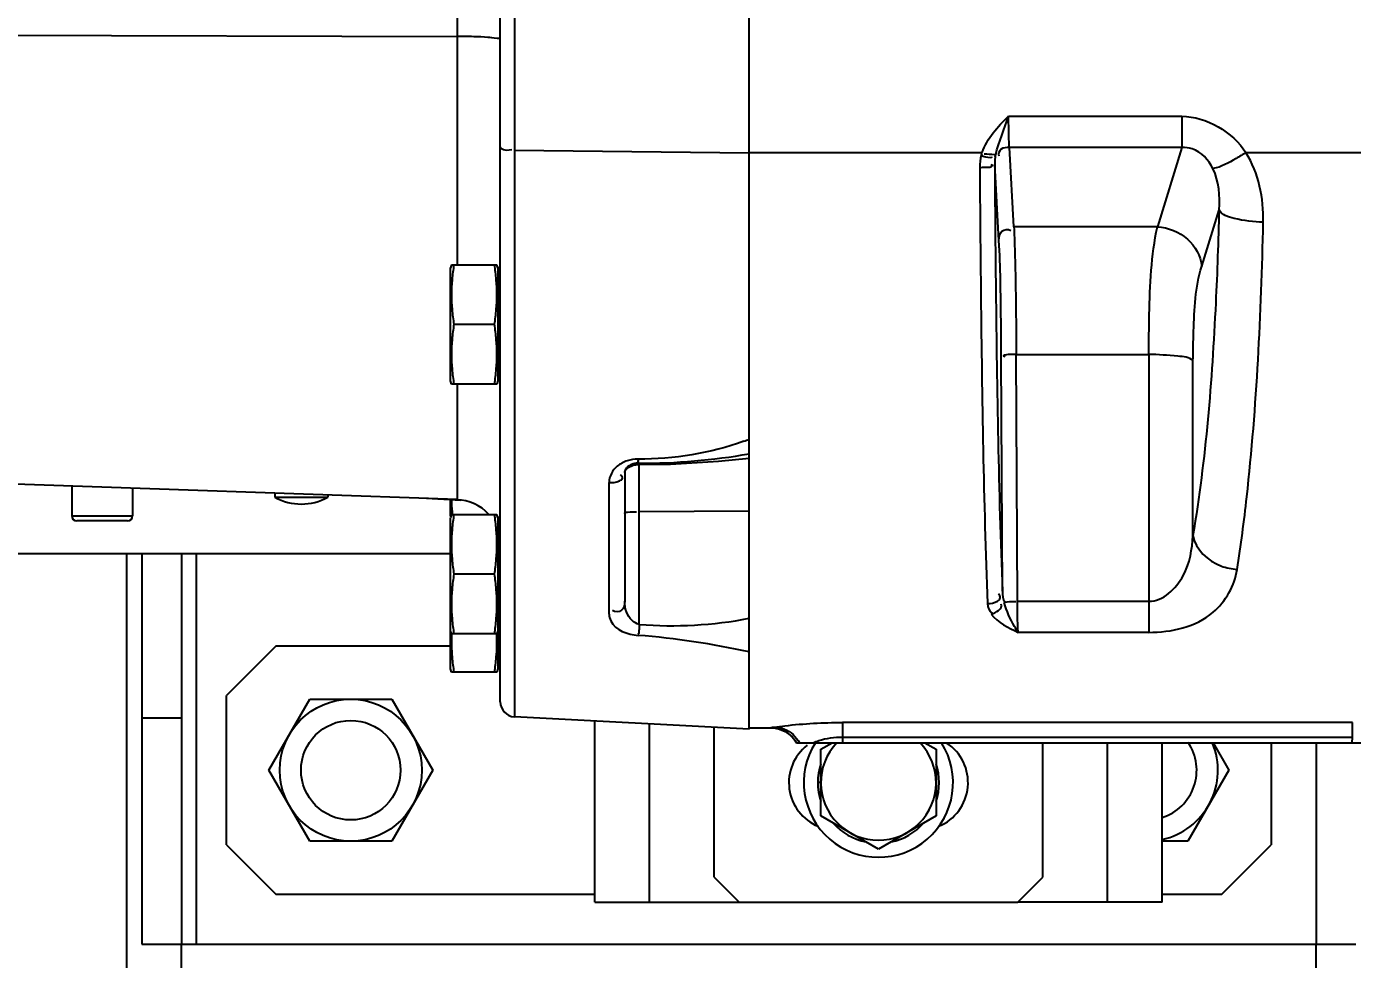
# Model space of a CAD drawing. Header units: millimetres. Extents: x 0 to 10500, y 0 to 7425.
# Drawn here: x 2603.5 to 2870, y 1829.2 to 2016.7 of the extents above; entities that cross this region are included whole.
import ezdxf

# ---------------------------------------------------------------- set-up
doc = ezdxf.new("R2010")
doc.units = ezdxf.units.MM
doc.header["$LTSCALE"] = 577.5
doc.layers.get('0').update_dxf_attribs({"linetype": 'CONTINUOUS'})
doc.layers.add('02___PRT_ALL_AXES', color=7, linetype='CONTINUOUS')
doc.layers.add('AXES', color=7, linetype='CONTINUOUS')
doc.styles.add('TEXTSTYLE_2', font='txt', dxfattribs={"width": 0.8})
doc.dimstyles.new('DIMSTYLE_1', dxfattribs={"dimtxt": 75, "dimasz": 3.5, "dimexe": 1.5, "dimexo": 1.5, "dimgap": 18.75, "dimtad": 1, "dimdec": 1, "dimtxsty": 'TEXTSTYLE_2', "dimblk": '_FILLED', "dimblk1": '_FILLED', "dimblk2": '_FILLED', "dimcen": 0.09, "dimadec": 1, "dimazin": 2, "dimtp": 0.1, "dimtm": 0.1, "dimtfac": 1, "dimtdec": 1, "dimtofl": 0, "dimtmove": 0, "dimatfit": 3, "dimldrblk": '_FILLED', "dimfxl": 1, "dimtolj": 1, "dimarcsym": 0})

# ---------------------------------------------------------------- blocks, each defined once
blk = doc.blocks.new('_FILLED')
at = {"color": 0, "linetype": 'ByBlock'}
blk.add_solid([(0, 0), (-1, 0.214), (-1, -0.214)], dxfattribs=at)
blk = doc.blocks.new('*D7')
at = {"color": 2, "linetype": 'Continuous', "transparency": 16777216}
for p, q in [((766.71, 2608.73), (681.85, 2608.73)), ((683.35, 2608.73), (683.35, 2129.73)), ((976.56, 2608.73), (818.98, 2608.73)), ((683.35, 1650.73), (683.35, 2129.73)), ((2711.14, 1650.73), (681.85, 1650.73))]:
    blk.add_line(p, q, dxfattribs=at)
at = {"color": 2, "linetype": 'Continuous', "transparency": 16777216, "xscale": 3.5, "yscale": 3.5, "zscale": 3.5}
for p, rotation in [((683.35, 2608.73), 90), ((683.35, 1650.73), 270)]:
    blk.add_blockref('_FILLED', p, dxfattribs=dict(at, rotation=rotation))
at = {"color": 2, "linetype": 'Continuous', "transparency": 16777216, "insert": (589.6, 2129.73), "char_height": 75, "width": 180, "attachment_point": 2, "rotation": 90, "line_spacing_factor": 0.9, "style": 'TEXTSTYLE_2'}
blk.add_mtext('958', dxfattribs=at)
blk = doc.blocks.new('*D8')
at = {"color": 2, "linetype": 'Continuous', "transparency": 16777216}
for p, q in [((2711.14, 2533.73), (889.89, 2533.73)), ((891.39, 2533.73), (891.39, 2129.73)), ((891.39, 1725.73), (891.39, 2129.73)), ((2711.14, 1725.73), (889.89, 1725.73))]:
    blk.add_line(p, q, dxfattribs=at)
at = {"color": 2, "linetype": 'Continuous', "transparency": 16777216, "xscale": 3.5, "yscale": 3.5, "zscale": 3.5}
for p, rotation in [((891.39, 2533.73), 90), ((891.39, 1725.73), 270)]:
    blk.add_blockref('_FILLED', p, dxfattribs=dict(at, rotation=rotation))
at = {"color": 2, "linetype": 'Continuous', "transparency": 16777216, "insert": (797.64, 2129.73), "char_height": 75, "width": 180, "attachment_point": 2, "rotation": 90, "line_spacing_factor": 0.9, "style": 'TEXTSTYLE_2'}
blk.add_mtext('808', dxfattribs=at)

msp = doc.modelspace()

# ---------------------------------------------------------------- linework, layer by layer
at = {"color": 6, "linetype": 'Continuous'}
for p, q in [((2748.69, 1875.49), (2748.69, 2347.96)), ((2698.69, 1880.97), (2698.69, 2047.22)), ((2701.54, 2044.16), (2701.54, 1877.96)), ((2690.01, 2018.83), (2690.01, 1968.83)), ((2519.69, 2015.14), (2690.01, 2014.73)), ((2800.84, 1998.66), (2835.65, 1998.66)), ((2835.65, 1998.66), (2835.65, 1992.37)), ((2701.54, 1991.84), (2748.69, 1991.32)), ((2748.69, 1991.37), (2795.52, 1991.37)), ((2795.45, 1991.16), (2795.36, 1990.84)), ((2795.36, 1990.84), (2795.36, 1990.82)), ((2795.46, 1991.19), (2795.45, 1991.16)), ((2798.16, 1990.47), (2798.19, 1990.63)), ((2798.19, 1990.63), (2798.22, 1990.79)), ((2798.22, 1990.79), (2798.26, 1990.95)), ((2801.91, 1976.45), (2801.01, 1992.37)), ((2835.65, 1992.37), (2801.01, 1992.37)), ((2835.65, 1992.37), (2830.76, 1976.45)), ((2848.55, 1991.37), (2873.93, 1991.37)), ((2798.09, 1990.01), (2798.05, 1989.55)), ((2798.05, 1989.55), (2798.05, 1989.07)), ((2798.91, 1973.73), (2798.05, 1989.07)), ((2798.16, 1990.47), (2798.09, 1990.01)), ((2839.65, 1968.54), (2843.13, 1979.86)), ((2830.76, 1976.45), (2801.91, 1976.45)), ((2688.87, 1968.83), (2688.69, 1968.19)), ((2688.69, 1945.48), (2688.69, 1968.18)), ((2688.87, 1968.83), (2698.02, 1968.83)), ((2698.19, 1968.19), (2698.02, 1968.83)), ((2698.19, 1968.19), (2698.19, 1945.47)), ((2698.69, 1968.19), (2698.19, 1968.19)), ((2697.52, 1956.83), (2689.36, 1956.83)), ((2802.61, 1901.19), (2802.38, 1950.81)), ((2802.38, 1950.81), (2829.01, 1950.81)), ((2829.01, 1950.81), (2829.01, 1894.93)), ((2799.6, 1903.22), (2799.38, 1950.29)), ((2837.9, 1914.38), (2837.9, 1949.49)), ((2688.87, 1944.83), (2688.69, 1945.47)), ((2698.19, 1945.47), (2698.02, 1944.83)), ((2698.69, 1945.47), (2698.19, 1945.47)), ((2698.02, 1944.83), (2688.87, 1944.83)), ((2690.01, 1944.83), (2690.01, 1921.61)), ((2732.89, 1928.75), (2742.51, 1929.33)), ((2742.51, 1929.33), (2748.69, 1929.97)), ((2690.01, 1921.61), (2519.69, 1927.55)), ((2723.69, 1927.06), (2723.7, 1927.14)), ((2723.69, 1927.06), (2723.69, 1901.17)), ((2723.7, 1927.14), (2723.85, 1927.52)), ((2723.85, 1927.52), (2724.4, 1928.06)), ((2724.4, 1928.06), (2725.4, 1928.51)), ((2725.4, 1928.51), (2726.53, 1928.65)), ((2726.53, 1928.65), (2726.61, 1928.93)), ((2726.53, 1928.65), (2732.89, 1928.75)), ((2726.61, 1896.54), (2726.61, 1928.65)), ((2612.59, 1924.31), (2612.59, 1918.35)), ((2720.54, 1898.62), (2720.54, 1925.06)), ((2624.79, 1923.88), (2624.79, 1918.35)), ((2653.38, 1922.89), (2653.38, 1922.1)), ((2653.38, 1922.1), (2664, 1922.1)), ((2664, 1922.68), (2664, 1922.1)), ((2690.74, 1921.44), (2683.83, 1921.82)), ((2688.69, 1918.3), (2688.69, 1921.65)), ((2726.61, 1919.24), (2748.69, 1919.33)), ((2612.59, 1918.35), (2624.79, 1918.35)), ((2623.79, 1917.35), (2613.6, 1917.35)), ((2688.87, 1918.63), (2688.69, 1917.99)), ((2688.69, 1887.58), (2688.69, 1917.98)), ((2688.87, 1918.63), (2698.02, 1918.63)), ((2698.19, 1917.99), (2698.02, 1918.63)), ((2698.19, 1917.99), (2698.19, 1895.27)), ((2698.69, 1917.99), (2698.19, 1917.99)), ((2697.52, 1906.63), (2689.36, 1906.63)), ((2802.61, 1901.19), (2829.01, 1901.19)), ((2688.87, 1894.63), (2688.69, 1895.27)), ((2698.19, 1895.27), (2698.02, 1894.63)), ((2698.69, 1895.27), (2698.19, 1895.27)), ((2698.19, 1895.04), (2698.19, 1887.57)), ((2829.01, 1894.93), (2802.76, 1894.93)), ((2698.02, 1894.63), (2688.87, 1894.63)), ((2688.87, 1886.93), (2688.69, 1887.57)), ((2698.02, 1886.93), (2688.87, 1886.93)), ((2698.19, 1887.57), (2698.02, 1886.93)), ((2698.69, 1887.57), (2698.19, 1887.57)), ((2748.69, 1875.49), (2701.54, 1877.96)), ((2767.43, 1876.81), (2767.43, 1873.86)), ((2869.95, 1876.81), (2767.43, 1876.81)), ((2869.95, 1873.86), (2869.95, 1876.81)), ((2748.69, 1875.73), (2753.12, 1875.73)), ((2753.05, 1875.73), (2753.95, 1875.67)), ((2753.95, 1875.67), (2753.95, 1875.67)), ((2753.95, 1875.67), (2754.81, 1875.47)), ((2754.81, 1875.47), (2755.91, 1875)), ((2755.91, 1875), (2756.97, 1874.26)), ((2756.97, 1874.26), (2757.9, 1873.23)), ((2767.43, 1873.86), (2767.48, 1872.73)), ((2767.43, 1873.86), (2869.95, 1873.86)), ((2869.91, 1872.73), (2869.95, 1873.86)), ((2757.9, 1873.23), (2758.22, 1872.73)), ((2758.22, 1872.73), (2874.02, 1872.73))]:
    msp.add_line(p, q, dxfattribs=at)
at = {"color": 3, "linetype": 'Continuous'}
for p, q in [((2688.69, 1910.73), (2473.64, 1910.73)), ((2626.64, 1877.73), (2626.64, 1832.23)), ((2717.69, 1840.73), (2717.69, 1877.12)), ((2728.69, 1840.73), (2728.69, 1876.54)), ((2820.69, 1840.73), (2820.69, 1872.73)), ((2831.69, 1840.73), (2831.69, 1872.73)), ((2717.69, 1840.73), (2746.69, 1840.73)), ((2831.69, 1840.73), (2802.69, 1840.73))]:
    msp.add_line(p, q, dxfattribs=at)
at = {"color": 7, "linetype": 'Continuous'}
for p, q in [((2637.64, 1832.23), (2637.64, 1910.73)), ((2653.64, 1892.23), (2643.64, 1882.23)), ((2653.64, 1892.23), (2688.69, 1892.23)), ((2643.64, 1852.23), (2643.64, 1882.23)), ((2626.64, 1877.73), (2634.64, 1877.73)), ((2634.64, 1877.73), (2634.64, 1832.23)), ((2741.69, 1845.73), (2741.69, 1875.86)), ((2807.69, 1845.73), (2807.69, 1872.73)), ((2853.64, 1872.73), (2853.64, 1852.23)), ((2862.64, 1872.73), (2862.64, 1832.23)), ((2763.11, 1867.1), (2762.73, 1867.1)), ((2763.11, 1864.73), (2762.49, 1864.73)), ((2643.64, 1852.23), (2653.64, 1842.23)), ((2843.64, 1842.23), (2853.64, 1852.23)), ((2741.69, 1845.73), (2746.69, 1840.73)), ((2802.69, 1840.73), (2807.69, 1845.73)), ((2717.69, 1842.23), (2653.64, 1842.23)), ((2843.64, 1842.23), (2831.69, 1842.23)), ((2746.69, 1840.73), (2802.69, 1840.73)), ((2626.64, 1832.23), (2870.64, 1832.23))]:
    msp.add_line(p, q, dxfattribs=at)
at = {"color": 6, "linetype": 'Continuous'}
for centre, radius, start, end in [((2724.06, 1962.83), 35.19, 175.1439, 184.854), ((2662.82, 1962.83), 35.19, 355.1438, 4.8539), ((2724.06, 1950.83), 35.19, 175.1439, 184.854), ((2662.82, 1950.83), 35.19, 355.1438, 4.8539), ((2728.57, 1985.7), 55.71, 290.0259, 291.1719), ((2726.93, 2054.61), 125.68, 269.8572, 279.9729), ((2658.69, 1931.68), 10.96, 241.021, 298.979), ((2724.41, 1922.19), 35.55, 180.8749, 184.9021), ((2689.69, 1912.61), 9, 42.2028, 88), ((2727.58, 1922.44), 38.72, 184.866, 185.6088), ((2613.59, 1918.35), 1, 180, 270), ((2623.79, 1918.35), 1, 270, 360), ((2724.06, 1912.63), 35.19, 175.1439, 184.854), ((2662.82, 1912.63), 35.19, 355.1438, 4.8539), ((2724.06, 1900.63), 35.19, 175.1439, 184.854), ((2662.82, 1900.63), 35.19, 355.1438, 4.8539), ((2733.22, 1977.48), 81.21, 265.337, 280.9855), ((2723.66, 1892.93), 34.79, 177.2013, 184.9145), ((2663.23, 1892.93), 34.79, 355.0834, 2.7986), ((2713.21, 1729.59), 165.26, 77.6014, 85.4296), ((2701.69, 1880.96), 3, 180, 267), ((2753.05, 1869.84), 5.9, 87.1254, 90.0272), ((2753.04, 1869.74), 6, 81.2775, 87.1195), ((2753.04, 1869.71), 6.03, 71.5891, 81.2728), ((2753.07, 1869.8), 5.93, 68.0801, 71.5753), ((2753.05, 1869.76), 5.97, 51.856, 68.0704), ((2753.08, 1869.79), 5.93, 49.2174, 51.8495)]:
    msp.add_arc(centre, radius, start, end, dxfattribs=at)
at = {"color": 7, "linetype": 'Continuous'}
for start, end in [(161.8661, 198.0116), (341.9343, 18.0098), (221.889, 257.8511), (282.1094, 318.1089)]:
    msp.add_arc((2774.69, 1864.73), 12.2, start, end, dxfattribs=at)
at = {"color": 6, "linetype": 'Continuous'}
for points, knots in [([(2698.69, 2014.1), (2698.69, 2014.33), (2697.4, 2014.31), (2696, 2014.63), (2693.12, 2014.67), (2691.12, 2014.72), (2690.01, 2014.73)], [0, 0, 0, 0, 0.079672, 0.294896, 0.617124, 1, 1, 1, 1]), ([(2801.01, 1992.37), (2800.98, 1992.74), (2800.88, 1994.83), (2800.85, 1996.93), (2800.84, 1998.66)], [0, 0, 0, 0, 0.173369, 1, 1, 1, 1]), ([(2698.69, 1992.46), (2698.69, 1992.38), (2699.33, 1991.71), (2700.28, 1991.89), (2701, 1992)], [0, 0, 0, 0, 0.103784, 1, 1, 1, 1]), ([(2795.36, 1990.82), (2795.63, 1990.69), (2796.02, 1990.44), (2797.8, 1990.33), (2797.45, 1990.55)], [0, 0, 0, 0, 0.423897, 1, 1, 1, 1]), ([(2798.26, 1990.95), (2798.17, 1990.91), (2797.36, 1990.94), (2796.61, 1991.08), (2795.93, 1991.07)], [0, 0, 0, 0, 0.127334, 1, 1, 1, 1]), ([(2801.01, 1992.37), (2800.44, 1992.37), (2799.28, 1992.43), (2798.68, 1991.14), (2798.85, 1990.7)], [0, 0, 0, 0, 0.546113, 1, 1, 1, 1]), ([(2841.92, 1988.15), (2841.09, 1989.88), (2839.02, 1992.11), (2836.35, 1992.41), (2835.65, 1992.37)], [0, 0, 0, 0, 0.733938, 1, 1, 1, 1]), ([(2848.55, 1991.37), (2847.9, 1990.96), (2845.78, 1989.72), (2843.58, 1988.45), (2841.92, 1988.15)], [0, 0, 0, 0, 0.315354, 1, 1, 1, 1]), ([(2795.05, 1988.39), (2795.39, 1988.39), (2796.21, 1988.47), (2796.97, 1988.35), (2797.75, 1988.79), (2797.37, 1988.89), (2797.24, 1988.93)], [0, 0, 0, 0, 0.344279, 0.788805, 0.868493, 1, 1, 1, 1]), ([(2795.05, 1988.39), (2795.1, 1979.79), (2795.36, 1950.57), (2795.81, 1921.34), (2796.6, 1900.73)], [0, 0, 0, 0, 0.294237, 1, 1, 1, 1]), ([(2798.05, 1989.07), (2798.1, 1980.65), (2798.36, 1952.03), (2798.82, 1923.41), (2799.6, 1903.22)], [0, 0, 0, 0, 0.294236, 1, 1, 1, 1]), ([(2843.13, 1979.86), (2842.99, 1973.62), (2842.21, 1951.74), (2840.48, 1929.83), (2837.9, 1914.38)], [0, 0, 0, 0, 0.28508, 1, 1, 1, 1]), ([(2852.02, 1977.37), (2850.05, 1977.41), (2847.14, 1977.79), (2843.66, 1978.82), (2843.13, 1979.86)], [0, 0, 0, 0, 0.628221, 1, 1, 1, 1]), ([(2846.79, 1907.59), (2847.55, 1912.43), (2850.51, 1935.58), (2851.62, 1958.94), (2852.02, 1977.37)], [0, 0, 0, 0, 0.209729, 1, 1, 1, 1]), ([(2798.91, 1973.73), (2798.92, 1974.38), (2799.07, 1975.85), (2800.79, 1976.06), (2801.27, 1975.72)], [0, 0, 0, 0, 0.520743, 1, 1, 1, 1]), ([(2801.91, 1976.45), (2801.98, 1974.98), (2802.27, 1966.43), (2802.35, 1957.88), (2802.38, 1950.81)], [0, 0, 0, 0, 0.172626, 1, 1, 1, 1]), ([(2829.01, 1950.81), (2829.01, 1953.48), (2829.18, 1962.04), (2829.45, 1970.7), (2830.76, 1976.45)], [0, 0, 0, 0, 0.312284, 1, 1, 1, 1]), ([(2830.76, 1976.45), (2832.93, 1976.33), (2837.2, 1974.67), (2839.45, 1970.58), (2839.65, 1968.54)], [0, 0, 0, 0, 0.513776, 1, 1, 1, 1]), ([(2799.38, 1950.29), (2799.37, 1952.73), (2799.29, 1960.55), (2799.21, 1968.37), (2798.91, 1973.73)], [0, 0, 0, 0, 0.312661, 1, 1, 1, 1]), ([(2837.9, 1949.49), (2837.9, 1951.48), (2838.07, 1957.84), (2838.36, 1964.34), (2839.65, 1968.54)], [0, 0, 0, 0, 0.311954, 1, 1, 1, 1]), ([(2802.38, 1950.81), (2802.03, 1950.8), (2801.21, 1950.74), (2800.5, 1950.85), (2799.68, 1950.5), (2800.06, 1950.42), (2800.18, 1950.39)], [0, 0, 0, 0, 0.349156, 0.798433, 0.872834, 1, 1, 1, 1]), ([(2837.9, 1949.49), (2837.18, 1950.27), (2833.77, 1950.48), (2830.96, 1950.81), (2829.01, 1950.81)], [0, 0, 0, 0, 0.352305, 1, 1, 1, 1]), ([(2726.38, 1929.75), (2726.4, 1929.44), (2726.27, 1929.33), (2726.52, 1928.59), (2726.53, 1928.65)], [0, 0, 0, 0, 0.834146, 1, 1, 1, 1]), ([(2723.81, 1927.61), (2723.77, 1927.52), (2723.71, 1927.34), (2723.69, 1927.15), (2723.69, 1927.06)], [0, 0, 0, 0, 0.514083, 1, 1, 1, 1]), ([(2724.13, 1928.07), (2724.06, 1928), (2723.94, 1927.85), (2723.85, 1927.69), (2723.81, 1927.61)], [0, 0, 0, 0, 0.520305, 1, 1, 1, 1]), ([(2725.25, 1928.73), (2725.03, 1928.65), (2724.63, 1928.47), (2724.27, 1928.21), (2724.13, 1928.07)], [0, 0, 0, 0, 0.532602, 1, 1, 1, 1]), ([(2726.61, 1928.93), (2726.38, 1928.94), (2725.91, 1928.91), (2725.46, 1928.8), (2725.25, 1928.73)], [0, 0, 0, 0, 0.510497, 1, 1, 1, 1]), ([(2720.54, 1925.06), (2721.26, 1925.03), (2722.16, 1925.06), (2723.47, 1925.85), (2723.06, 1926.44), (2722.85, 1926.61)], [0, 0, 0, 0, 0.581504, 0.781635, 1, 1, 1, 1]), ([(2723.69, 1918.83), (2723.69, 1919.04), (2724.85, 1919.19), (2725.45, 1919.2), (2726.04, 1919.14)], [0, 0, 0, 0, 0.265688, 1, 1, 1, 1]), ([(2829.01, 1901.19), (2831.88, 1901.18), (2836.99, 1906.03), (2837.69, 1911.63), (2837.9, 1914.38)], [0, 0, 0, 0, 0.510105, 1, 1, 1, 1]), ([(2837.9, 1914.38), (2838.31, 1911.63), (2841.93, 1908.38), (2845.7, 1907.67), (2846.79, 1907.6)], [0, 0, 0, 0, 0.720304, 1, 1, 1, 1]), ([(2829.01, 1894.93), (2833.53, 1894.93), (2842.06, 1896.76), (2846.27, 1904.34), (2846.79, 1907.59)], [0, 0, 0, 0, 0.578462, 1, 1, 1, 1]), ([(2796.6, 1900.73), (2797.29, 1900.74), (2798.26, 1900.86), (2799.37, 1901.83), (2799, 1902.47), (2798.79, 1902.7)], [0, 0, 0, 0, 0.546586, 0.757016, 1, 1, 1, 1]), ([(2723.69, 1901.17), (2723.69, 1900.54), (2723.46, 1899.05), (2721.74, 1898.95), (2721.25, 1899.31)], [0, 0, 0, 0, 0.509742, 1, 1, 1, 1]), ([(2726.61, 1896.54), (2726.08, 1896.65), (2724.3, 1897.64), (2723.69, 1899.79), (2723.69, 1901.17)], [0, 0, 0, 0, 0.284855, 1, 1, 1, 1]), ([(2802.76, 1894.93), (2802.5, 1895.32), (2801.35, 1897.2), (2800.44, 1899.24), (2799.98, 1900.91)], [0, 0, 0, 0, 0.211567, 1, 1, 1, 1]), ([(2802.76, 1894.93), (2802.74, 1895.32), (2802.64, 1897.4), (2802.62, 1899.49), (2802.61, 1901.19)], [0, 0, 0, 0, 0.185316, 1, 1, 1, 1]), ([(2720.54, 1898.62), (2720.54, 1898.14), (2721.24, 1895.56), (2724.32, 1894.49), (2726.38, 1894.32)], [0, 0, 0, 0, 0.18953, 1, 1, 1, 1]), ([(2753.83, 1875.9), (2754.52, 1875.99), (2759.02, 1876.57), (2763.58, 1876.81), (2767.43, 1876.81)], [0, 0, 0, 0, 0.151863, 1, 1, 1, 1]), ([(2753.05, 1875.73), (2753.01, 1875.74), (2753.53, 1875.92), (2753.61, 1875.87), (2753.83, 1875.9)], [0, 0, 0, 0, 0.149955, 1, 1, 1, 1]), ([(2761.55, 1872.73), (2761.93, 1872.9), (2763.8, 1873.62), (2765.84, 1873.89), (2767.43, 1873.86)], [0, 0, 0, 0, 0.203783, 1, 1, 1, 1])]:
    msp.add_open_spline(points, degree=3, knots=knots, dxfattribs=at)
for points in [[(2795.52, 1991.37), (2796.51, 1994.21), (2798.64, 1996.61), (2800.84, 1998.66)], [(2798.26, 1990.95), (2798.84, 1993.59), (2800.03, 1996.07), (2800.84, 1998.66)], [(2835.65, 1998.66), (2840.59, 1998.66), (2845.83, 1995.49), (2848.55, 1991.37)], [(2795.36, 1990.82), (2795.16, 1990.03), (2795.04, 1989.21), (2795.05, 1988.39)], [(2852.02, 1977.37), (2852.12, 1982.18), (2851.09, 1987.29), (2848.55, 1991.37)], [(2843.13, 1979.86), (2843.38, 1982.64), (2843.13, 1985.63), (2841.92, 1988.15)], [(2689.36, 1968.83), (2689.21, 1967.83), (2689.08, 1966.82), (2689, 1965.81)], [(2697.89, 1965.81), (2697.81, 1966.82), (2697.68, 1967.83), (2697.52, 1968.83)], [(2689, 1959.85), (2689.08, 1958.84), (2689.21, 1957.83), (2689.36, 1956.83)], [(2697.52, 1956.83), (2697.68, 1957.83), (2697.81, 1958.84), (2697.89, 1959.85)], [(2689.36, 1956.83), (2689.21, 1955.83), (2689.08, 1954.82), (2689, 1953.81)], [(2697.89, 1953.81), (2697.81, 1954.82), (2697.68, 1955.83), (2697.52, 1956.83)], [(2689, 1947.85), (2689.08, 1946.84), (2689.21, 1945.83), (2689.36, 1944.83)], [(2697.52, 1944.83), (2697.68, 1945.83), (2697.81, 1946.84), (2697.89, 1947.85)], [(2747.65, 1933.36), (2740.89, 1930.89), (2733.57, 1929.74), (2726.38, 1929.75)], [(2724.2, 1929.42), (2723.47, 1929.18), (2722.78, 1928.82), (2722.19, 1928.34)], [(2726.38, 1929.75), (2725.64, 1929.75), (2724.9, 1929.64), (2724.2, 1929.42)], [(2722.19, 1928.34), (2721.25, 1927.56), (2720.54, 1926.28), (2720.54, 1925.06)], [(2689.36, 1918.63), (2689.21, 1917.63), (2689.08, 1916.62), (2689, 1915.61)], [(2697.89, 1915.61), (2697.81, 1916.62), (2697.68, 1917.63), (2697.52, 1918.63)], [(2689, 1909.65), (2689.08, 1908.64), (2689.21, 1907.63), (2689.36, 1906.63)], [(2697.52, 1906.63), (2697.68, 1907.63), (2697.81, 1908.64), (2697.89, 1909.65)], [(2689.36, 1906.63), (2689.21, 1905.63), (2689.08, 1904.62), (2689, 1903.61)], [(2697.89, 1903.61), (2697.81, 1904.62), (2697.68, 1905.63), (2697.52, 1906.63)], [(2799.6, 1903.22), (2799.61, 1902.45), (2799.66, 1901.59), (2800.13, 1900.98)], [(2796.6, 1900.73), (2796.62, 1900), (2796.93, 1899.1), (2797.58, 1898.75)], [(2797.36, 1898.62), (2798.27, 1898.82), (2799.71, 1899.71), (2799.37, 1900.58)], [(2799.98, 1900.91), (2800.71, 1901.14), (2801.51, 1901.2), (2802.27, 1901.11)], [(2689, 1897.65), (2689.08, 1896.64), (2689.21, 1895.63), (2689.36, 1894.63)], [(2697.52, 1894.63), (2697.68, 1895.63), (2697.81, 1896.64), (2697.89, 1897.65)], [(2797.36, 1898.62), (2798.69, 1896.89), (2800.79, 1895.86), (2802.76, 1894.93)], [(2726.61, 1896.54), (2726.57, 1895.95), (2726.56, 1894.2), (2726.42, 1894.77)], [(2689, 1889.95), (2689.08, 1888.94), (2689.21, 1887.93), (2689.36, 1886.93)], [(2697.52, 1886.93), (2697.68, 1887.93), (2697.81, 1888.94), (2697.89, 1889.95)], [(2753.83, 1875.9), (2754.5, 1875.89), (2755.19, 1875.75), (2755.81, 1875.49)], [(2755.81, 1875.49), (2756.44, 1875.24), (2757.04, 1874.85), (2757.54, 1874.39)], [(2756.95, 1874.29), (2757.46, 1873.85), (2757.9, 1873.31), (2758.24, 1872.73)], [(2757.54, 1874.39), (2758.05, 1873.92), (2758.49, 1873.35), (2758.81, 1872.73)]]:
    msp.add_open_spline(points, degree=3, dxfattribs=at)
at = {"layer": '02___PRT_ALL_AXES', "color": 7, "linetype": 'Continuous'}
for p, q in [((2652.17, 1867.23), (2660.41, 1881.5)), ((2660.41, 1881.5), (2676.88, 1881.5)), ((2676.88, 1881.5), (2685.12, 1867.23)), ((2763.11, 1871.42), (2765.38, 1872.73)), ((2763.11, 1858.04), (2763.11, 1871.42)), ((2784, 1872.73), (2786.28, 1871.42)), ((2786.28, 1871.42), (2786.28, 1858.04)), ((2841.94, 1872.73), (2845.12, 1867.23)), ((2660.41, 1852.96), (2652.17, 1867.23)), ((2685.12, 1867.23), (2676.88, 1852.96)), ((2845.12, 1867.23), (2836.88, 1852.96)), ((2774.69, 1851.35), (2763.11, 1858.04)), ((2786.28, 1858.04), (2774.69, 1851.35)), ((2676.88, 1852.96), (2660.41, 1852.96)), ((2836.88, 1852.96), (2831.69, 1852.96))]:
    msp.add_line(p, q, dxfattribs=at)
msp.add_circle((2668.64, 1867.23), 14.27, dxfattribs=at)
for centre, radius, start, end in [((2774.69, 1864.73), 15, 147.7488, 32.2512), ((2774.69, 1864.73), 11.58, 136.2522, 43.7478), ((2828.64, 1867.23), 14.27, 282.3679, 22.5)]:
    msp.add_arc(centre, radius, start, end, dxfattribs=at)
at = {"layer": 'AXES', "color": 7, "linetype": 'Continuous'}
for p, q in [((2623.64, 1779.97), (2623.64, 1910.73)), ((2634.64, 1910.73), (2634.64, 1877.73)), ((2634.64, 1777.87), (2634.64, 1832.23)), ((2862.64, 1785.33), (2862.64, 1832.23))]:
    msp.add_line(p, q, dxfattribs=at)
at = {"layer": 'AXES', "color": 3, "linetype": 'Continuous'}
msp.add_line((2626.64, 1910.73), (2626.64, 1877.73), dxfattribs=at)
at = {"layer": 'AXES', "color": 7, "linetype": 'Continuous'}
msp.add_circle((2668.64, 1867.23), 10, dxfattribs=at)
for centre, radius, start, end in [((2766.19, 1864.73), 9.5, 127.8947, 247.5882), ((2783.19, 1864.73), 9.5, 292.4118, 56.8421), ((2828.64, 1867.23), 10, 287.8784, 33.7199)]:
    msp.add_arc(centre, radius, start, end, dxfattribs=at)

# ---------------------------------------------------------------- dimensions: what is measured, and where the dimension line sits
at = {"color": 2, "linetype": 'Continuous'}
for base, p1, p2, angle, text, picture, middle in [((683.35, 2608.73), (2712.64, 1650.73), (978.06, 2608.73), 90, '958', '*D7', (683.35, 2131.6)), ((891.39, 1725.73), (2712.64, 2533.73), (2712.64, 1725.73), 270, '808', '*D8', (891.39, 2129.73))]:
    dim = msp.add_linear_dim(base=base, p1=p1, p2=p2, angle=angle, text=text, dimstyle='DIMSTYLE_1', dxfattribs=at)
    dim.commit()
    dim.dimension.update_dxf_attribs({"geometry": picture, "text_midpoint": middle, "dimtype": 160})

doc.saveas('drawing.dxf')
